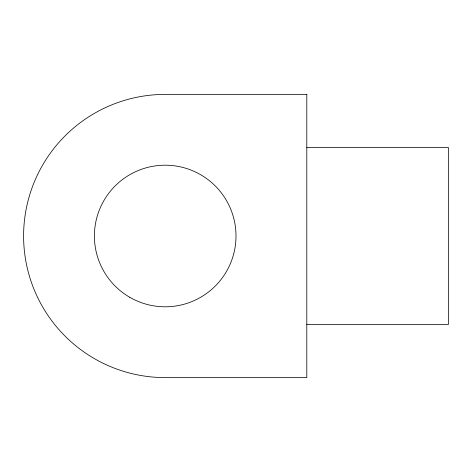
<?xml version="1.0" encoding="UTF-8"?>
<svg xmlns="http://www.w3.org/2000/svg" width="472" height="472" viewBox="0 0 472 472"><rect width="100%" height="100%" fill="white"/><g stroke="black" fill="none" stroke-linecap="round" stroke-linejoin="round"><path stroke-width="0.71" d="M306.8 147.5L448.4 147.5L448.4 324.5L306.8 324.5M306.8 94.4L165.2 94.4A141.6 141.6 0 0 0 23.6 236A141.6 141.6 0 0 0 165.2 377.6L306.8 377.6L306.8 94.4M129.8 297.313A70.8 70.8 0 0 0 236 236A70.8 70.8 0 0 0 129.8 174.687A70.8 70.8 0 0 0 129.8 297.313"/></g></svg>
